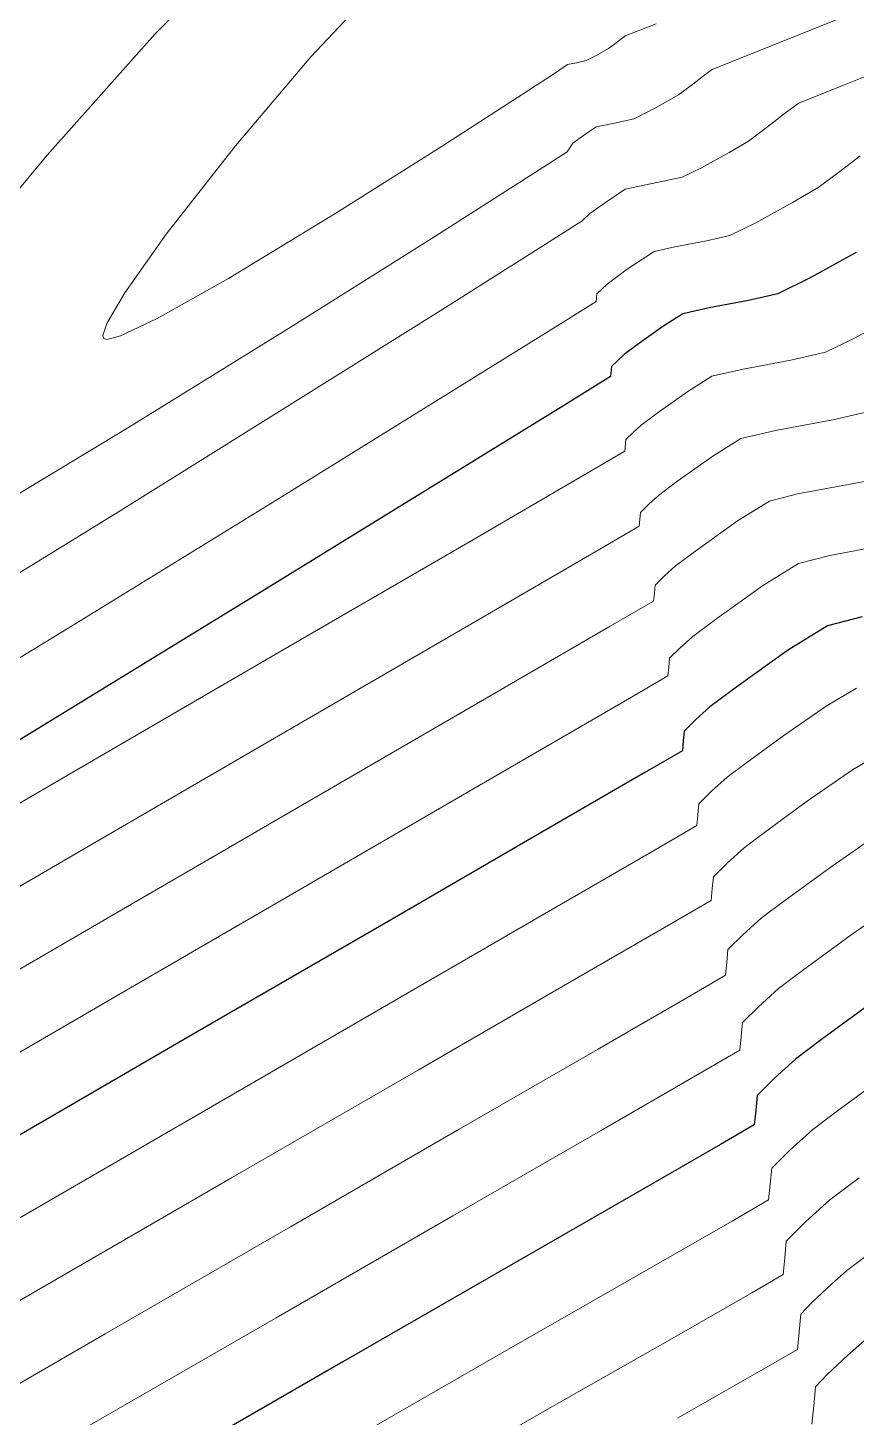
# Model space of a CAD drawing. Header units: millimetres. Extents: x 736950 to 740938, y 8500595 to 8502163.
# Drawn here: x 737772.76 to 737778.36, y 8501288.97 to 8501298.35 of the extents above; entities that cross this region are included whole.
import ezdxf

# ---------------------------------------------------------------- set-up
doc = ezdxf.new("R2010")
doc.units = ezdxf.units.MM
for name, color, linetype, lineweight in [('CONT-MJR', 80, 'Continuous', 30), ('CONT-MNR', 96, 'Continuous', 15), ('pista', 251, 'Continuous', 5)]:
    doc.layers.add(name, color=color, linetype=linetype, lineweight=lineweight)

msp = doc.modelspace()

# ---------------------------------------------------------------- hatches: boundary and pattern name
at = {"layer": 'pista'}
h = msp.add_hatch(dxfattribs=at)
h.set_pattern_fill('HONEY', color=256, scale=3, angle=9.94991650582834, style=0)
h.set_pattern_definition([(9.94991650582834, (1479841.21072825, -18.49207214638591), (0.4979252195647159, 0.4170677100899267), [0.375, -0.75]), (129.9499165058283, (1479841.21072825, -18.49207214638591), (-0.6101538418184378, 0.222682034283025), [0.3749999999999999, -0.7499999999999998]), (69.94991650582834, (1479841.21072825, -18.49207214638591), (-0.112228622253722, 0.6397497443729518), [-0.75, 0.375])])
h.paths.add_polyline_path([(737744.7999806425, 8501250.923935566), (737743.4751223363, 8501250.754223157), (737756.465848178, 8501242.026572531), (737763.5739612179, 8501242.006896213), (737770.002546867, 8501243.455222024), (737769.8468594846, 8501244.342704736), (737763.4750639071, 8501242.907173423), (737756.7405500773, 8501242.925815564)])
h.paths.add_polyline_path([(737794.2809870465, 8501256.017245878), (737809.7820272583, 8501263.709828075), (737823.391616501, 8501273.483615467), (737837.0791595323, 8501280.557800073), (737851.5530432165, 8501285.77819753), (737870.8510758049, 8501293.050216693, -0.9976846880626209), (737871.0089264096, 8501292.63424804), (737865.2748787645, 8501289.581801567, 0.7845063948290762), (737866.1540430214, 8501286.121818589), (737883.2588851704, 8501291.348365877), (737897.4188924351, 8501296.516943583), (737903.2981396064, 8501301.44146652, -0.5512150924587264), (737904.1219025984, 8501301.177325813), (737906.855912117, 8501297.98174819, 0.5618964424650519), (737910.2738656431, 8501298.536066804), (737914.22079628, 8501308.558674501), (737925.6412323939, 8501300.72656757, 0.340189525830376), (737928.7023693406, 8501300.894137181), (737936.9171069289, 8501306.117412793, -0.358727273887905), (737938.1716059428, 8501305.962964654), (737943.1732157968, 8501301.051021611, 0.3417074120720416), (737946.0555081918, 8501300.709858142), (737955.8779356404, 8501307.072689936), (737971.8320576148, 8501314.464803053), (737988.5677626224, 8501323.411181662), (738023.1375471824, 8501336.282937778), (738044.4246208373, 8501357.728329657), (738061.4456776979, 8501362.208386911), (738078.9085143938, 8501363.070318012), (738112.0997810266, 8501372.051506756), (738118.6561313582, 8501373.365123207), (738128.3493353954, 8501376.976906104), (738155.2251721952, 8501366.826195797), (738176.6167526407, 8501363.543890122), (738193.8053773039, 8501353.328603027), (738204.7313956148, 8501340.877429372), (738207.705198212, 8501335.751671141), (738214.35685511, 8501331.742925933), (738229.9282901662, 8501313.374534177), (738233.5603594936, 8501308.186787868), (738234.53883727, 8501308.358438132), (738230.6417003467, 8501313.924784988), (738214.9478837823, 8501332.43754055), (738208.3676942562, 8501336.403214611), (738205.4657963786, 8501341.405035153), (738194.387784551, 8501354.029418997), (738176.9261677533, 8501364.406946706), (738155.4549153853, 8501367.70147717), (738128.3514754312, 8501377.93815071), (738118.4090486554, 8501374.233504975), (738111.8936108743, 8501372.928085677), (738078.7671659255, 8501363.964436961), (738061.3074614278, 8501363.102660457), (738043.958527311, 8501358.536303693), (738022.6381405202, 8501337.057350922), (737988.196920163, 8501324.233464561), (737971.4304040315, 8501315.270615296), (737955.4419368334, 8501307.862588815), (737945.5806043665, 8501301.47455489, -0.3391433520832071), (737943.8038299843, 8501301.693147572), (737938.8116631231, 8501306.59581691, 0.3560082385246841), (737936.4342009705, 8501306.876887502), (737928.158540546, 8501301.61487459, -0.3502196171718997), (737926.1502499409, 8501301.468794718), (737914.5128481541, 8501309.44969617, 0.4302069892023044), (737913.4330382891, 8501309.014522241), (737909.4507249827, 8501298.90206584, -0.5704007069138802), (737907.5397775185, 8501298.566836312), (737904.9064502402, 8501301.644734057, 0.4931454261128044), (737902.7202336333, 8501302.131411942), (737896.9620044216, 8501297.308254998), (737882.9728831241, 8501292.20205278), (737866.0373022418, 8501287.027224885, -0.7384715771871906), (737865.6977918843, 8501288.787355538), (737871.5108758068, 8501291.881875956, 0.9119586051647783), (737870.5337161538, 8501293.892406015), (737851.2416702455, 8501286.62264278), (737836.7183275839, 8501281.384406622), (737822.9200107896, 8501274.252970394), (737809.3164408724, 8501264.483505804), (737793.8201376351, 8501256.79327439), (737778.9884914039, 8501246.402265295), (737769.846859484, 8501244.34270474), (737770.0025468671, 8501243.455222024), (737779.3594973255, 8501245.563292695)])
h.paths.add_polyline_path([(738260.5182952256, 8501271.251537092), (738234.538837269, 8501308.358438132), (738233.56035949, 8501308.186787868), (738259.6897886079, 8501270.86568047), (738269.3749442189, 8501234.589470252), (738274.5057655985, 8501215.583008338), (738279.7983711922, 8501189.602392923), (738280.7089290785, 8501189.641305126), (738275.382018582, 8501215.790318219), (738270.2441657205, 8501234.822827347)])

# ---------------------------------------------------------------- linework, layer by layer
at = {"layer": 'CONT-MJR', "extrusion": (0.4814760651378542, -0.8764592396109296, 0), "elevation": -7095817.538517177}
msp.add_lwpolyline([(4739803.607686188, 3625.000000000013), (4739803.251930893, 3625.000000000013)], dxfattribs=at)
at = {"layer": 'CONT-MJR', "extrusion": (-0.4430975106467818, 0.8964734218361554, 0), "elevation": 7294278.89405907}
msp.add_lwpolyline([(-4428301.798954866, 3625.000000000009), (-4428301.555873428, 3625.000000000009)], dxfattribs=at)
at = {"layer": 'CONT-MJR'}
for points, elevation in [([(737777.6318812186, 8501296.510237226), (737777.3646005266, 8501296.46104519)], 3625), ([(737777.8287952885, 8501296.555785162), (737777.6318812186, 8501296.510237226)], 3625), ([(737777.1882133348, 8501296.419896213), (737777.0522419063, 8501296.33512)], 3625), ([(737777.3646005266, 8501296.46104519), (737777.1882133348, 8501296.419896213)], 3625), ([(737777.0522419063, 8501296.33512), (737776.879469506, 8501296.211588984)], 3625), ([(737776.879469506, 8501296.211588984), (737776.791047755, 8501296.145804418)], 3625), ([(737776.745918396, 8501296.103897456), (737776.7044536564, 8501296.064052142)], 3625), ([(737776.4056066066, 8501295.816235462), (737775.5967550544, 8501295.316389777)], 3625), ([(737778.3992467684, 8501294.373448044), (737778.1643069589, 8501294.31414571)], 3630), ([(737777.2760524635, 8501293.680086548), (737777.1967876027, 8501293.60245757)], 3630), ([(737772.8375099611, 8501293.622633083), (737771.0909413619, 8501292.559323752)], 3625), ([(737777.1967876027, 8501293.60245757), (737777.1906389825, 8501293.535736965)], 3630), ([(737777.1906389825, 8501293.535736965), (737777.1840020271, 8501293.46966979)], 3630), ([(737777.1840020271, 8501293.46966979), (737776.930177603, 8501293.321670769)], 3630), ([(737775.1957528013, 8501292.31587681), (737773.9076285509, 8501291.569123944)], 3630), ([(737778.4762590657, 8501291.774796221), (737778.1232595069, 8501291.517370673)], 3635), ([(737773.9076285509, 8501291.569123944), (737772.4672138188, 8501290.733828537)], 3630), ([(737777.6699431858, 8501290.941681327), (737777.4428927432, 8501290.808942577)], 3635), ([(737776.836353382, 8501290.459657392), (737775.9519905009, 8501289.951224133)], 3635), ([(737775.9519905009, 8501289.951224133), (737774.8914694982, 8501289.341041164)], 3635), ([(737774.8914694982, 8501289.341041164), (737773.7564557721, 8501288.686506845)], 3635)]:
    msp.add_lwpolyline(points, dxfattribs=dict(at, elevation=elevation))
at = {"layer": 'CONT-MJR', "extrusion": (0.6804609366999698, -0.7327843568372622, 0), "elevation": -5727588.542174539}
msp.add_lwpolyline([(6325431.229855311, 3625.00000000001), (6325431.168269171, 3625.00000000001)], dxfattribs=at)
at = {"layer": 'CONT-MJR', "extrusion": (0.9953965087718133, -0.09584252879012387, 0), "elevation": -80405.35690594045}
msp.add_lwpolyline([(8532870.807230346, 3625.000000000013), (8532870.740529403, 3625.000000000013)], dxfattribs=at)
at = {"layer": 'CONT-MJR', "extrusion": (0.527151942880645, -0.8497710451157777, 0), "elevation": -6835234.764973774}
msp.add_lwpolyline([(5108415.977942251, 3625), (5108415.63378571, 3625)], dxfattribs=at)
at = {"layer": 'CONT-MJR', "extrusion": (0.5241708176117321, -0.8516131480691501, 0), "elevation": -6853094.429291148}
msp.add_lwpolyline([(5084430.315271991, 3625.00000000001), (5084428.878778934, 3625.00000000001)], dxfattribs=at)
at = {"layer": 'CONT-MJR', "extrusion": (0.522330191950748, -0.8527433204526992, 0), "elevation": -6864060.324074867}
msp.add_lwpolyline([(5069614.990076039, 3625), (5069613.188937661, 3625)], dxfattribs=at)
at = {"layer": 'CONT-MJR', "extrusion": (0.5279750400774081, -0.849259887817186, 0), "elevation": -6830279.799664065}
msp.add_lwpolyline([(5115036.607274221, 3630.000000000003), (5115036.290130692, 3630.000000000003)], dxfattribs=at)
at = {"layer": 'CONT-MJR', "extrusion": (0.581233291389561, -0.8137369728483878, 0), "elevation": -6488996.290023192}
msp.add_lwpolyline([(5541592.32884541, 3630), (5541591.907407979, 3630)], dxfattribs=at)
at = {"layer": 'CONT-MJR', "extrusion": (0.5978710551048919, -0.8015922912976167, 0), "elevation": -6373475.814231783}
msp.add_lwpolyline([(5674074.353195126, 3630.000000000007), (5674074.126078845, 3630.000000000007)], dxfattribs=at)
at = {"layer": 'CONT-MJR', "extrusion": (-0.674781238443547, 0.7380178048289845, 0), "elevation": 5776267.835953806}
msp.add_lwpolyline([(-6281006.370810371, 3630), (-6281006.243546047, 3630)], dxfattribs=at)
at = {"layer": 'CONT-MJR', "extrusion": (0.5018147737975677, -0.864975105305636, 0), "elevation": -6983179.722816144}
msp.add_lwpolyline([(4904233.263073434, 3630.000000000013), (4904232.459779684, 3630.000000000013)], dxfattribs=at)
at = {"layer": 'CONT-MJR', "extrusion": (0.5015460761980947, -0.8651309342812192, 0), "elevation": -6984702.709286164}
msp.add_lwpolyline([(4902063.149695013, 3630.000000000013), (4902061.948032162, 3630.000000000013)], dxfattribs=at)
at = {"layer": 'CONT-MJR', "extrusion": (0.6014187078538012, -0.7989340009309055, 0), "elevation": -6348257.279479384}
msp.add_lwpolyline([(5702271.787280563, 3635), (5702271.569045188, 3635)], dxfattribs=at)
at = {"layer": 'CONT-MJR', "extrusion": (0.6697678261277484, -0.7425705751537091, 0), "elevation": -5818668.901137967}
msp.add_lwpolyline([(6241743.646813286, 3635), (6241743.451494318, 3635)], dxfattribs=at)
at = {"layer": 'CONT-MJR', "extrusion": (-0.7061629590552049, 0.7080493452142986, 0), "elevation": 5498342.34968918}
msp.add_lwpolyline([(-6525680.079574591, 3635), (-6525679.917517846, 3635)], dxfattribs=at)
at = {"layer": 'CONT-MJR', "extrusion": (0.9959651550265285, -0.08974079324912987, 0), "elevation": -28111.74010178808}
msp.add_lwpolyline([(8533198.504098551, 3635), (8533198.403366165, 3635)], dxfattribs=at)
at = {"layer": 'CONT-MJR', "extrusion": (0.9947819383618589, -0.1020239928106277, 0), "elevation": -133407.7453289718}
msp.add_lwpolyline([(8532201.804612262, 3635.000000000013), (8532201.705237996, 3635.000000000013)], dxfattribs=at)
at = {"layer": 'CONT-MJR', "extrusion": (0.4990347827739287, -0.8665819554905225, 0), "elevation": -6998888.60745758}
msp.add_lwpolyline([(4881784.43131745, 3635.00000000001), (4881783.731395924, 3635.00000000001)], dxfattribs=at)
at = {"layer": 'CONT-MNR'}
for points, elevation in [([(737773.6233614137, 8501298.313111324), (737774.2366386476, 8501298.93509624)], 3622), ([(737774.6755754619, 8501298.15682146), (737775.1302891053, 8501298.641884953)], 3621), ([(737778.3197455605, 8501298.446182176), (737777.6712247486, 8501298.185691014)], 3622), ([(737776.6847413285, 8501298.212793496), (737776.6098765099, 8501298.171221664)], 3621), ([(737776.7261086731, 8501298.243832706), (737776.6847413285, 8501298.212793496)], 3621), ([(737776.7717097077, 8501298.278515916), (737776.7261086731, 8501298.243832706)], 3621), ([(737777.6712247486, 8501298.185691014), (737777.3852563236, 8501298.070956253)], 3622), ([(737779.0159475101, 8501298.26235008), (737778.2847508874, 8501297.970286638)], 3623), ([(737776.4073384359, 8501298.104496613), (737776.3279053193, 8501298.049678253)], 3621), ([(737776.469889427, 8501298.117632993), (737776.4073384359, 8501298.104496613)], 3621), ([(737776.6098765099, 8501298.171221664), (737776.5354548277, 8501298.131674403)], 3621), ([(737776.3279053193, 8501298.049678253), (737776.1084234216, 8501297.906328842)], 3621), ([(737777.3265680468, 8501298.028753443), (737777.2426138513, 8501297.963899497)], 3622), ([(737777.3708576945, 8501298.061467864), (737777.3265680468, 8501298.028753443)], 3622), ([(737777.2426138513, 8501297.963899497), (737777.157362943, 8501297.899940277)], 3622), ([(737777.0071901709, 8501297.814772036), (737776.8587899429, 8501297.737702092)], 3622), ([(737777.157362943, 8501297.899940277), (737777.0071901709, 8501297.814772036)], 3622), ([(737776.8587899429, 8501297.737702092), (737776.7246447325, 8501297.70871424)], 3622), ([(737776.5170758717, 8501297.626331344), (737776.4436909282, 8501297.573709795)], 3622), ([(737776.6025571608, 8501297.683346512), (737776.5170758717, 8501297.626331344)], 3622), ([(737776.7246447325, 8501297.70871424), (737776.6025571608, 8501297.683346512)], 3622), ([(737777.7591346162, 8501297.683977937), (737777.6299845575, 8501297.587087058)], 3623), ([(737776.4436909282, 8501297.573709795), (737776.4064961736, 8501297.514451327)], 3622), ([(737777.6299845575, 8501297.587087058), (737777.4999576976, 8501297.511127647)], 3623), ([(737778.3850236076, 8501297.489427764), (737778.23928698, 8501297.375752354)], 3624), ([(737778.23928698, 8501297.375752354), (737778.1026061726, 8501297.274233837)], 3624), ([(737776.7977758852, 8501297.262196412), (737776.6643172759, 8501297.174108109)], 3623), ([(737776.9807559398, 8501297.300502554), (737776.7977758852, 8501297.262196412)], 3623), ([(737778.1026061726, 8501297.274233837), (737777.9292370256, 8501297.172954625)], 3624), ([(737776.6643172759, 8501297.174108109), (737776.559476537, 8501297.097741337)], 3623), ([(737776.5075200779, 8501297.04868997), (737776.2588686916, 8501296.890876614)], 3623), ([(737777.347928917, 8501296.913319124), (737777.1341043636, 8501296.873965494)], 3624), ([(737777.505460173, 8501296.949757474), (737777.347928917, 8501296.913319124)], 3624), ([(737776.9929946101, 8501296.841046311), (737776.8123792701, 8501296.722578699)], 3624), ([(737776.8123792701, 8501296.722578699), (737776.6752621459, 8501296.621772878)], 3624), ([(737773.2967527317, 8501296.356692385), (737773.4176282779, 8501296.563695055)], 3621), ([(737776.6008726369, 8501296.503255943), (737776.3246713151, 8501296.330748992)], 3624), ([(737773.6370189312, 8501296.388800377), (737773.3888428615, 8501296.271773439)], 3621), ([(737773.2751221647, 8501296.25468902), (737773.270006021, 8501296.275424369)], 3621), ([(737773.2959625636, 8501296.247801082), (737773.2751221647, 8501296.25468902)], 3621), ([(737777.91583352, 8501296.107155329), (737777.5950966899, 8501296.048124887)], 3626), ([(737777.3834320597, 8501295.998746112), (737777.2205790151, 8501295.897267682)], 3626), ([(737777.2205790151, 8501295.897267682), (737777.0135648041, 8501295.749283494)], 3626), ([(737778.4754655188, 8501295.767840544), (737778.1997858214, 8501295.704073431)], 3627), ([(737776.9068333639, 8501295.66983596), (737776.8522383792, 8501295.619300205)], 3626), ([(737776.8522383792, 8501295.619300205), (737776.8029204458, 8501295.571733227)], 3626), ([(737777.8255928535, 8501295.63520458), (737777.5786507846, 8501295.57759601)], 3627), ([(737776.7952491001, 8501295.492060559), (737776.5133940683, 8501295.327849928)], 3626), ([(737777.389020347, 8501295.45949971), (737777.1478685485, 8501295.287146688)], 3627), ([(737777.1478685485, 8501295.287146688), (737777.0226189728, 8501295.1938675)], 3627), ([(737777.9618213569, 8501295.20388778), (737777.7738695091, 8501295.156445911)], 3628), ([(737778.2678608818, 8501295.261198008), (737777.9618213569, 8501295.20388778)], 3628), ([(737776.9013872353, 8501295.079414312), (737776.892437332, 8501294.986462865)], 3627), ([(737777.5575659018, 8501295.021816079), (737777.2823807391, 8501294.825178565)], 3628), ([(737778.524828528, 8501294.85314192), (737778.1805340629, 8501294.78866791)], 3629), ([(737777.9690882339, 8501294.73529581), (737777.72621568, 8501294.584216788)], 3629), ([(737778.1805340629, 8501294.78866791), (737777.9690882339, 8501294.73529581)], 3629), ([(737777.0644385908, 8501294.649858309), (737776.9998540244, 8501294.587095398)], 3628), ([(737776.9948960611, 8501294.533771189), (737776.9896255635, 8501294.480865175)], 3628), ([(737776.9896255635, 8501294.480865175), (737776.6959528503, 8501294.30976851)], 3628), ([(737777.4171013762, 8501294.363379128), (737777.2541901905, 8501294.241930585)], 3629), ([(737777.170318819, 8501294.165013663), (737777.0983208135, 8501294.094776485)], 3629), ([(737777.2541901905, 8501294.241930585), (737777.170318819, 8501294.165013663)], 3629), ([(737777.0983208135, 8501294.094776485), (737777.0927650803, 8501294.034757344)], 3629), ([(737777.0868137954, 8501293.975267481), (737776.8130754972, 8501293.815735666)], 3629), ([(737777.0927650803, 8501294.034757344), (737777.0868137954, 8501293.975267481)], 3629), ([(737774.7894731729, 8501293.76370204), (737773.4022027928, 8501292.957501333)], 3627), ([(737778.554744408, 8501293.471845511), (737778.3324040765, 8501293.339256814)], 3632), ([(737777.6103779264, 8501293.38361884), (737777.4857614081, 8501293.289993668)], 3631), ([(737777.4857614081, 8501293.289993668), (737777.381639522, 8501293.19507697)], 3631), ([(737777.381639522, 8501293.19507697), (737777.2952543923, 8501293.110138655)], 3631), ([(737773.4022027928, 8501292.957501333), (737771.8265563436, 8501292.041790081)], 3627), ([(737777.6015470173, 8501292.814025208), (737777.4870799966, 8501292.709984925)], 3632), ([(737777.4870799966, 8501292.709984925), (737777.3937211814, 8501292.617819741)], 3632), ([(737778.1732520588, 8501292.674001839), (737777.8671788883, 8501292.450786222)], 3633), ([(737777.3783784909, 8501292.458474403), (737777.1211785292, 8501292.30842129)], 3632), ([(737777.8671788883, 8501292.450786222), (737777.7173326261, 8501292.33805675)], 3633), ([(737776.2382429375, 8501292.358700488), (737775.1129904822, 8501291.70709645)], 3631), ([(737777.1211785292, 8501292.30842129), (737776.4245198036, 8501291.90512803)], 3632), ([(737777.4921879708, 8501292.125500826), (737777.4842899898, 8501292.03863662)], 3633), ([(737777.4842899898, 8501292.03863662), (737777.4755667221, 8501291.952876713)], 3633), ([(737777.9958501875, 8501291.984589074), (737777.833118235, 8501291.862088291)], 3634), ([(737777.242258587, 8501291.816618124), (737776.6107616737, 8501291.45150097)], 3633), ([(737777.6975442782, 8501291.739572119), (737777.5906547599, 8501291.633181915)], 3634), ([(737775.1129904822, 8501291.70709645), (737773.7416193448, 8501290.912870396)], 3631), ([(737777.5906547599, 8501291.633181915), (737777.5821834255, 8501291.539590104)], 3634), ([(737777.572754954, 8501291.44727902), (737777.3164610588, 8501291.297665635)], 3634), ([(737777.3164610588, 8501291.297665635), (737776.6311860429, 8501290.90224941)], 3634), ([(737778.2506688267, 8501291.05015227), (737778.0646894528, 8501290.910151375)], 3636), ([(737775.676786493, 8501290.91219838), (737774.5360435558, 8501290.253383478)], 3633), ([(737776.6311860429, 8501290.90224941), (737775.6334088008, 8501290.327229995)], 3634), ([(737777.9102164569, 8501290.771090683), (737777.7875883385, 8501290.648544086)], 3636), ([(737778.3780781467, 8501290.582933867), (737778.1804750616, 8501290.434182918)], 3637), ([(737778.1804750616, 8501290.434182918), (737778.016596484, 8501290.286939753)], 3637), ([(737774.5360435558, 8501290.253383478), (737773.2842433748, 8501289.529729383)], 3633), ([(737778.016596484, 8501290.286939753), (737777.8860551278, 8501290.156225171)], 3637), ([(737777.8860551278, 8501290.156225171), (737777.8758930332, 8501290.042411346)], 3637), ([(737777.8643196491, 8501289.930485943), (737777.65340685, 8501289.807072425)], 3637), ([(737776.8681473178, 8501289.917647745), (737775.9364672936, 8501289.383625077)], 3636), ([(737773.2842433748, 8501289.529729383), (737772.0170964615, 8501288.795909215)], 3633), ([(737777.9738060024, 8501289.543338692), (737777.9615078808, 8501289.42488825)], 3638), ([(737778.4120462796, 8501289.482245998), (737778.3021819717, 8501289.385702837)], 3639), ([(737778.3021819717, 8501289.385702837), (737778.1607230959, 8501289.253731951)], 3639), ([(737778.1607230959, 8501289.253731951), (737778.0829887064, 8501289.171587342)], 3639), ([(737776.3034164268, 8501289.035941271), (737775.3694602, 8501288.501518363)], 3637)]:
    msp.add_lwpolyline(points, dxfattribs=dict(at, elevation=elevation))
at = {"layer": 'CONT-MNR', "extrusion": (0.3685840029831123, -0.9295944453066323, 0), "elevation": -7630826.950227301}
msp.add_lwpolyline([(3819275.995011453, 3621.000000000013), (3819275.771277979, 3621.000000000013)], dxfattribs=at)
at = {"layer": 'CONT-MNR', "extrusion": (0.7471938369460464, -0.6646061766413589, 0), "elevation": -5098755.46392755}
msp.add_lwpolyline([(6842445.514196263, 3622), (6842446.612645672, 3622)], dxfattribs=at)
at = {"layer": 'CONT-MNR', "extrusion": (0.5971400111639601, -0.802137025119216, 0), "elevation": -6378650.08108463}
msp.add_lwpolyline([(5668263.440959144, 3621.000000000013), (5668263.413802439, 3621.000000000013)], dxfattribs=at)
at = {"layer": 'CONT-MNR', "extrusion": (0.566281819685472, -0.8242116843952836, 0), "elevation": -6589079.801907045}
msp.add_lwpolyline([(5422214.92800558, 3621), (5422214.921702696, 3621)], dxfattribs=at)
at = {"layer": 'CONT-MNR', "extrusion": (-0.7623799519820003, 0.6471296692440573, 0), "elevation": 4938977.642630233}
msp.add_lwpolyline([(-6958654.373794065, 3621.000000000003), (-6958655.162364003, 3621.000000000003)], dxfattribs=at)
at = {"layer": 'CONT-MNR', "extrusion": (0.209410484247804, -0.9778278218004949, 0), "elevation": -8158307.693015544}
msp.add_lwpolyline([(2501679.381128199, 3621.00000000001), (2501679.314076108, 3621.00000000001)], dxfattribs=at)
at = {"layer": 'CONT-MNR', "extrusion": (0.5502479751548414, -0.8350012969079732, 0), "elevation": -6692634.402297394}
msp.add_lwpolyline([(5293867.123249842, 3622.00000000001), (5293867.106006, 3622.00000000001)], dxfattribs=at)
at = {"layer": 'CONT-MNR', "extrusion": (0.5421133343200576, -0.8403053806518137, 0), "elevation": -6743728.107093031}
msp.add_lwpolyline([(5228624.187672611, 3621.000000000003), (5228623.535636521, 3621.000000000003)], dxfattribs=at)
at = {"layer": 'CONT-MNR', "extrusion": (0.3752309092998909, -0.9269313700085768, 0), "elevation": -7603282.557800142}
msp.add_lwpolyline([(3873819.603866694, 3623.00000000001), (3873819.266272918, 3623.00000000001)], dxfattribs=at)
at = {"layer": 'CONT-MNR', "extrusion": (0.5931436007023074, -0.8050966829803125, 0), "elevation": -6406758.413790021}
msp.add_lwpolyline([(5636472.983324452, 3623.000000000003), (5636472.900352591, 3623.000000000003)], dxfattribs=at)
at = {"layer": 'CONT-MNR', "extrusion": (0.5465933428133329, -0.8373981834182269, 0), "elevation": -6715706.843063497}
msp.add_lwpolyline([(5264566.739963055, 3623), (5264566.711748069, 3623)], dxfattribs=at)
at = {"layer": 'CONT-MNR', "extrusion": (0.61355301986706, -0.7896535264354938, 0), "elevation": -6260413.923323279}
msp.add_lwpolyline([(5798585.830850346, 3623), (5798585.676019834, 3623)], dxfattribs=at)
at = {"layer": 'CONT-MNR', "extrusion": (0.7868948013809283, -0.6170871669056727, 0), "elevation": -4665490.968383891}
msp.add_lwpolyline([(7144897.061822217, 3621), (7144897.820980572, 3621)], dxfattribs=at)
at = {"layer": 'CONT-MNR', "extrusion": (0.5340194947627513, -0.8454721634763239, 0), "elevation": -6793623.902291257}
msp.add_lwpolyline([(5163627.323309228, 3621.000000000003), (5163626.475486036, 3621.000000000003)], dxfattribs=at)
at = {"layer": 'CONT-MNR', "extrusion": (0.7677986557764538, -0.6406912081399827, 0), "elevation": -4880245.525372059}
msp.add_lwpolyline([(6999968.198587256, 3622), (6999969.393344628, 3622)], dxfattribs=at)
at = {"layer": 'CONT-MNR', "extrusion": (0.5401950939210516, -0.8415398151624357, 0), "elevation": -6755637.143752316}
msp.add_lwpolyline([(5213227.430023837, 3622.00000000001), (5213227.129701195, 3622.00000000001)], dxfattribs=at)
at = {"layer": 'CONT-MNR', "extrusion": (0.4814760662152937, -0.8764592390190465, 0), "elevation": -7095818.538855668}
msp.add_lwpolyline([(4739803.189561907, 3623), (4739802.976108728, 3623)], dxfattribs=at)
at = {"layer": 'CONT-MNR', "extrusion": (0.536976258873583, -0.8435973550255661, 0), "elevation": -6775503.681683747}
msp.add_lwpolyline([(5187380.859681353, 3622.000000000013), (5187380.069093098, 3622.000000000013)], dxfattribs=at)
at = {"layer": 'CONT-MNR', "extrusion": (0.2098851570390468, -0.9777260459119901, 0), "elevation": -8157091.357276891}
msp.add_lwpolyline([(2505640.095067581, 3623.000000000013), (2505639.889110996, 3623.000000000013)], dxfattribs=at)
at = {"layer": 'CONT-MNR', "extrusion": (0.443097510324456, -0.8964734219954703, 0), "elevation": -7294279.888560634}
msp.add_lwpolyline([(4428301.468513267, 3623), (4428301.322664404, 3623)], dxfattribs=at)
at = {"layer": 'CONT-MNR', "extrusion": (-0.4814760628273487, 0.876459240880188, 0), "elevation": 7095818.054094747}
msp.add_lwpolyline([(-4739803.375556707, 3624.000000000011), (-4739803.090952469, 3624.000000000011)], dxfattribs=at)
at = {"layer": 'CONT-MNR', "extrusion": (0.5192193419311051, -0.8546410211104017, 0), "elevation": -6882490.265549194}
msp.add_lwpolyline([(5044570.531645281, 3621), (5044569.681947807, 3621)], dxfattribs=at)
at = {"layer": 'CONT-MNR', "extrusion": (-0.6864857660120398, 0.7271432410899953, 0), "elevation": 5675187.61854263}
msp.add_lwpolyline([(-6372488.68889689, 3623.000000000003), (-6372488.617444033, 3623.000000000003)], dxfattribs=at)
at = {"layer": 'CONT-MNR', "extrusion": (0.4430975105259096, -0.8964734218958984, 0), "elevation": -7294279.391110829}
msp.add_lwpolyline([(4428301.634061899, 3624), (4428301.439596747, 3624)], dxfattribs=at)
at = {"layer": 'CONT-MNR', "extrusion": (0.8163227937562931, -0.5775959629307675, 0), "elevation": -4308053.317430026}
msp.add_lwpolyline([(7365937.109006053, 3621), (7365937.592342713, 3621)], dxfattribs=at)
at = {"layer": 'CONT-MNR', "extrusion": (0.5326393854108566, -0.8463422978376687, 0), "elevation": -6802038.89450922}
msp.add_lwpolyline([(5152536.171568139, 3622.00000000001), (5152535.053463194, 3622.00000000001)], dxfattribs=at)
at = {"layer": 'CONT-MNR', "extrusion": (0.5339924010244936, -0.8454892758918332, 0), "elevation": -6793788.436516599}
msp.add_lwpolyline([(5163409.853462342, 3623), (5163409.0552544, 3623)], dxfattribs=at)
at = {"layer": 'CONT-MNR', "extrusion": (0.2271875569605731, -0.973851022468163, 0), "elevation": -8111382.86833816}
msp.add_lwpolyline([(2649873.884193947, 3624.000000000013), (2649873.739295239, 3624.000000000013)], dxfattribs=at)
at = {"layer": 'CONT-MNR', "extrusion": (0.4900372815678152, -0.8717014756633295, 0), "elevation": -7049056.019671476}
msp.add_lwpolyline([(4809071.091483259, 3621.000000000013), (4809070.540264931, 3621.000000000013)], dxfattribs=at)
at = {"layer": 'CONT-MNR', "extrusion": (-0.6864857742502934, 0.7271432333123751, 0), "elevation": 5675187.120762363}
msp.add_lwpolyline([(-6372488.510641727, 3624), (-6372488.415371257, 3624)], dxfattribs=at)
at = {"layer": 'CONT-MNR', "extrusion": (0.9953965080185225, -0.09584253661361214, 0), "elevation": -80405.56917008234}
msp.add_lwpolyline([(8532871.287213609, 3624.000000000013), (8532871.233852845, 3624.000000000013)], dxfattribs=at)
at = {"layer": 'CONT-MNR', "extrusion": (-0.5315545494122107, 0.8470240616412155, 0), "elevation": 6808634.692578751}
msp.add_lwpolyline([(-5143816.483414136, 3623.000000000006), (-5143815.307021985, 3623.000000000006)], dxfattribs=at)
at = {"layer": 'CONT-MNR', "extrusion": (0.9498778647916433, -0.3126212436461556, 0), "elevation": -1956891.31581393}
msp.add_lwpolyline([(8305836.751259429, 3621.00000000001), (8305836.836815709, 3621.00000000001)], dxfattribs=at)
at = {"layer": 'CONT-MNR', "extrusion": (0.5263679481659462, -0.8502568924410856, 0), "elevation": -6839944.929984873}
msp.add_lwpolyline([(5102107.795250636, 3622), (5102106.512323663, 3622)], dxfattribs=at)
at = {"layer": 'CONT-MNR', "extrusion": (0.5281076927733019, -0.8491774048063572, 0), "elevation": -6829483.403030302}
msp.add_lwpolyline([(5116102.975525951, 3624), (5116102.082992153, 3624)], dxfattribs=at)
at = {"layer": 'CONT-MNR', "extrusion": (0.4727206284897926, -0.8812123509122052, 0), "elevation": -7142684.215907273}
msp.add_lwpolyline([(4668877.788868772, 3626.000000000006), (4668877.48023801, 3626.000000000006)], dxfattribs=at)
at = {"layer": 'CONT-MNR', "extrusion": (0.2499097608822902, -0.9682691317065502, 0), "elevation": -8047165.988259165}
msp.add_lwpolyline([(2838920.117079482, 3621), (2838920.021155431, 3621)], dxfattribs=at)
at = {"layer": 'CONT-MNR', "extrusion": (0.4322856419662932, -0.901736726406211, 0), "elevation": -7347000.069040417}
msp.add_lwpolyline([(4340270.120529896, 3626.000000000013), (4340269.92457095, 3626.000000000013)], dxfattribs=at)
at = {"layer": 'CONT-MNR', "extrusion": (0.2253584944603784, -0.9742759100863326, 0), "elevation": -8116343.481353804}
msp.add_lwpolyline([(2634638.784596601, 3626.000000000003), (2634638.542060703, 3626.000000000003)], dxfattribs=at)
at = {"layer": 'CONT-MNR', "extrusion": (0.2271875569895233, -0.9738510224614093, 0), "elevation": -8111381.959281944}
msp.add_lwpolyline([(2649874.145752216, 3626.00000000001), (2649873.928404156, 3626.00000000001)], dxfattribs=at)
at = {"layer": 'CONT-MNR', "extrusion": (0.5283510963631178, -0.8490259825069498, 0), "elevation": -6828017.040357328}
msp.add_lwpolyline([(5118058.771285308, 3623.00000000001), (5118057.34221244, 3623.00000000001)], dxfattribs=at)
at = {"layer": 'CONT-MNR', "extrusion": (-0.5262206929038404, 0.8503480360180778, 0), "elevation": 6840827.467701539}
msp.add_lwpolyline([(-5100923.801920911, 3624.000000000013), (-5100922.468105162, 3624.000000000013)], dxfattribs=at)
at = {"layer": 'CONT-MNR', "extrusion": (0.5971050154405256, -0.8021630760236785, 0), "elevation": -6378895.193356}
msp.add_lwpolyline([(5667983.808261107, 3626.000000000013), (5667983.675206566, 3626.000000000013)], dxfattribs=at)
at = {"layer": 'CONT-MNR', "extrusion": (-0.5164777297004333, 0.856300621699813, 0), "elevation": 6898621.199878954}
msp.add_lwpolyline([(-5022485.744021783, 3622.000000000003), (-5022484.45885146, 3622.000000000003)], dxfattribs=at)
at = {"layer": 'CONT-MNR', "extrusion": (0.1810062664451279, -0.9834819426443961, 0), "elevation": -8227328.336628769}
msp.add_lwpolyline([(2264379.332506384, 3627.000000000006), (2264378.952028663, 3627.000000000006)], dxfattribs=at)
at = {"layer": 'CONT-MNR', "extrusion": (0.9953965079513423, -0.09584253731132866, 0), "elevation": -80405.28475395776}
msp.add_lwpolyline([(8532870.3259268, 3626.000000000003), (8532870.245885659, 3626.000000000003)], dxfattribs=at)
at = {"layer": 'CONT-MNR', "extrusion": (0.5286375438949268, -0.8488476584079968, 0), "elevation": -6826287.91735794}
msp.add_lwpolyline([(5120364.784128805, 3627.000000000004), (5120364.560731309, 3627.000000000004)], dxfattribs=at)
at = {"layer": 'CONT-MNR', "extrusion": (0.5028249409757777, -0.8643882685071018, 0), "elevation": -6977447.516707029}
msp.add_lwpolyline([(4912388.6844017, 3626.00000000001), (4912387.78355928, 3626.00000000001)], dxfattribs=at)
at = {"layer": 'CONT-MNR', "extrusion": (0.1848166822071958, -0.9827730124387444, 0), "elevation": -8218489.821808167}
msp.add_lwpolyline([(2296250.076258941, 3628), (2296249.75545585, 3628)], dxfattribs=at)
at = {"layer": 'CONT-MNR', "extrusion": (0.6781492570469216, -0.734924203688182, 0), "elevation": -5747484.660915902}
msp.add_lwpolyline([(6307357.210505503, 3627.00000000001), (6307357.123139766, 3627.00000000001)], dxfattribs=at)
at = {"layer": 'CONT-MNR', "extrusion": (0.523848385157131, -0.8518115222091482, 0), "elevation": -6855019.223772418}
msp.add_lwpolyline([(5081834.502440081, 3624.000000000003), (5081832.852937233, 3624.000000000003)], dxfattribs=at)
at = {"layer": 'CONT-MNR', "extrusion": (0.695558947205983, -0.7184690327089294, 0), "elevation": -5594749.927678188}
msp.add_lwpolyline([(6443221.791389021, 3627.000000000003), (6443221.712019504, 3627.000000000003)], dxfattribs=at)
at = {"layer": 'CONT-MNR', "extrusion": (0.5284176694740829, -0.8489845502643609, 0), "elevation": -6827613.433201924}
msp.add_lwpolyline([(5118596.505624107, 3628.00000000001), (5118596.250844906, 3628.00000000001)], dxfattribs=at)
at = {"layer": 'CONT-MNR', "extrusion": (0.5239704676895633, -0.8517364316437219, 0), "elevation": -6854291.279477714}
msp.add_lwpolyline([(5082816.022409279, 3623.000000000009), (5082814.466131047, 3623.000000000009)], dxfattribs=at)
at = {"layer": 'CONT-MNR', "extrusion": (0.5034477119673202, -0.8640256948232906, 0), "elevation": -6973905.219136406}
msp.add_lwpolyline([(4917415.701806718, 3627.000000000006), (4917415.395116959, 3627.000000000006)], dxfattribs=at)
at = {"layer": 'CONT-MNR', "extrusion": (0.5027244519406912, -0.8644467163573076, 0), "elevation": -6978018.537488125}
msp.add_lwpolyline([(4911576.618045944, 3626.000000000007), (4911575.257176292, 3626.000000000007)], dxfattribs=at)
at = {"layer": 'CONT-MNR', "extrusion": (0.5026196398482691, -0.8645076619896416, 0), "elevation": -6978613.496372204}
msp.add_lwpolyline([(4910731.294001226, 3627), (4910730.447344677, 3627)], dxfattribs=at)
at = {"layer": 'CONT-MNR', "extrusion": (0.5974926741829014, -0.8018743693982027, 0), "elevation": -6376153.905607201}
msp.add_lwpolyline([(5671066.072178576, 3628), (5671065.892629056, 3628)], dxfattribs=at)
at = {"layer": 'CONT-MNR', "extrusion": (0.6770135406216384, -0.7359705604268103, 0), "elevation": -5757217.52522466}
msp.add_lwpolyline([(6298473.890854576, 3628), (6298473.790353286, 3628)], dxfattribs=at)
at = {"layer": 'CONT-MNR', "extrusion": (0.995705396886329, -0.09257841331238231, 0), "elevation": -52427.82352118066}
msp.add_lwpolyline([(8533087.124916283, 3628.000000000013), (8533087.071362078, 3628.000000000013)], dxfattribs=at)
at = {"layer": 'CONT-MNR', "extrusion": (0.5813109256298543, -0.8136815149328157, 0), "elevation": -6488468.003240133}
msp.add_lwpolyline([(5542211.521753989, 3629.000000000003), (5542211.141858051, 3629.000000000003)], dxfattribs=at)
at = {"layer": 'CONT-MNR', "extrusion": (0.502485266920891, -0.8645857716429534, 0), "elevation": -6979376.666637831}
msp.add_lwpolyline([(4909645.730948194, 3627.00000000001), (4909644.451682112, 3627.00000000001)], dxfattribs=at)
at = {"layer": 'CONT-MNR', "extrusion": (-0.520750051573244, 0.8537091915789964, 0), "elevation": 6873437.736505431}
msp.add_lwpolyline([(-5056893.056597554, 3624.000000000003), (-5056891.216985967, 3624.000000000003)], dxfattribs=at)
at = {"layer": 'CONT-MNR', "extrusion": (0.5023564251649708, -0.8646606398440205, 0), "elevation": -6980107.713837872}
msp.add_lwpolyline([(4908606.288715214, 3628), (4908605.358338876, 3628)], dxfattribs=at)
at = {"layer": 'CONT-MNR', "extrusion": (0.5026949408061283, -0.8644638780700574, 0), "elevation": -6978186.206821289}
msp.add_lwpolyline([(4911337.035814513, 3626), (4911335.329531438, 3626)], dxfattribs=at)
at = {"layer": 'CONT-MNR', "extrusion": (0.5124171585928985, -0.8587366625337365, 0), "elevation": -6922322.454230008}
msp.add_lwpolyline([(4989766.187160674, 3631), (4989765.949398939, 3631)], dxfattribs=at)
at = {"layer": 'CONT-MNR', "extrusion": (-0.5022033136794533, 0.8647495774670125, 0), "elevation": 6980976.760667298}
msp.add_lwpolyline([(-4907369.328643939, 3628), (-4907367.937726316, 3628)], dxfattribs=at)
at = {"layer": 'CONT-MNR', "extrusion": (0.5021000940616588, -0.8648095140221768, 0), "elevation": -6981561.966104384}
msp.add_lwpolyline([(4906536.831699332, 3629), (4906535.964874823, 3629)], dxfattribs=at)
at = {"layer": 'CONT-MNR', "extrusion": (0.5704699849941415, -0.8213184499454423, 0), "elevation": -6561389.129449893}
msp.add_lwpolyline([(5455683.741022282, 3631), (5455683.393110676, 3631)], dxfattribs=at)
at = {"layer": 'CONT-MNR', "extrusion": (-0.5892757148802379, 0.8079320094242987, 0), "elevation": 6433712.617354584}
msp.add_lwpolyline([(-5605680.204151798, 3631.000000000011), (-5605679.883299527, 3631.000000000011)], dxfattribs=at)
at = {"layer": 'CONT-MNR', "extrusion": (-0.5026932032216573, 0.864464888491574, 0), "elevation": 6978196.078654043}
msp.add_lwpolyline([(-4911321.303277958, 3626.000000000003), (-4911319.366195287, 3626.000000000003)], dxfattribs=at)
at = {"layer": 'CONT-MNR', "extrusion": (0.5018969757544727, -0.8649274106701176, 0), "elevation": -6982714.095922197}
msp.add_lwpolyline([(4904896.177879293, 3629.000000000006), (4904894.881594229, 3629.000000000006)], dxfattribs=at)
at = {"layer": 'CONT-MNR', "extrusion": (0.570335259855046, -0.8214120107266982, 0), "elevation": -6562283.458649332}
msp.add_lwpolyline([(5454607.329239632, 3632.000000000013), (5454606.950545862, 3632.000000000013)], dxfattribs=at)
at = {"layer": 'CONT-MNR', "extrusion": (0.502192330921826, -0.8647559556101959, 0), "elevation": -6981039.085932801}
msp.add_lwpolyline([(4907279.275716799, 3628), (4907277.554214235, 3628)], dxfattribs=at)
at = {"layer": 'CONT-MNR', "extrusion": (-0.5892560591253703, 0.8079463452383693, 0), "elevation": 6433848.539385241}
msp.add_lwpolyline([(-5605523.539229509, 3632.000000000003), (-5605523.189378321, 3632.000000000003)], dxfattribs=at)
at = {"layer": 'CONT-MNR', "extrusion": (0.9949504077487314, -0.1003677543867207, 0), "elevation": -119203.877439546}
msp.add_lwpolyline([(8532414.02295217, 3631), (8532413.949945563, 3631)], dxfattribs=at)
at = {"layer": 'CONT-MNR', "extrusion": (0.9958179135705986, -0.09136018285828898, 0), "elevation": -41987.84623419086}
msp.add_lwpolyline([(8533143.43619352, 3631), (8533143.362456538, 3631)], dxfattribs=at)
at = {"layer": 'CONT-MNR', "extrusion": (-0.5036395688879128, 0.8639138757135444, 0), "elevation": 6972811.121333859}
msp.add_lwpolyline([(-4918963.553821597, 3631.000000000003), (-4918963.228425814, 3631.000000000003)], dxfattribs=at)
at = {"layer": 'CONT-MNR', "extrusion": (0.6009244264907339, -0.7993058448721508, 0), "elevation": -6351784.453132619}
msp.add_lwpolyline([(5698344.629394629, 3632.00000000001), (5698344.457830189, 3632.00000000001)], dxfattribs=at)
at = {"layer": 'CONT-MNR', "extrusion": (-0.5701999161311168, 0.8215059681122636, 0), "elevation": 6563181.615849884}
msp.add_lwpolyline([(-5453525.951526377, 3633), (-5453525.542191455, 3633)], dxfattribs=at)
at = {"layer": 'CONT-MNR', "extrusion": (0.5014002652107752, -0.8652154494959994, 0), "elevation": -6985528.287908727}
msp.add_lwpolyline([(4900886.523398517, 3631), (4900885.642885591, 3631)], dxfattribs=at)
at = {"layer": 'CONT-MNR', "extrusion": (0.5018885107826903, -0.8649323226382128, 0), "elevation": -6982762.099244921}
msp.add_lwpolyline([(4904826.542318131, 3629.000000000013), (4904824.937104087, 3629.000000000013)], dxfattribs=at)
at = {"layer": 'CONT-MNR', "extrusion": (0.9958550212507605, -0.09095480553355764, 0), "elevation": -38514.09473512601}
msp.add_lwpolyline([(8533159.339950776, 3632), (8533159.259474069, 3632)], dxfattribs=at)
at = {"layer": 'CONT-MNR', "extrusion": (0.9949086061939985, -0.1007812746551427, 0), "elevation": -122750.0269771956}
msp.add_lwpolyline([(8532363.254920546, 3632), (8532363.175313037, 3632)], dxfattribs=at)
at = {"layer": 'CONT-MNR', "extrusion": (-0.5700665072355815, 0.821598549979383, 0), "elevation": 6564066.65186291}
msp.add_lwpolyline([(-5452460.007750694, 3634.000000000006), (-5452459.567897123, 3634.000000000006)], dxfattribs=at)
at = {"layer": 'CONT-MNR', "extrusion": (-0.5022479204382311, 0.8647236705534737, 0), "elevation": 6980723.608773952}
msp.add_lwpolyline([(-4907726.317891255, 3628.000000000003), (-4907724.395760113, 3628.000000000003)], dxfattribs=at)
at = {"layer": 'CONT-MNR', "extrusion": (-0.6715274972896353, 0.7409796356067546, 0), "elevation": 5803846.474763348}
msp.add_lwpolyline([(-6255529.831650715, 3633), (-6255529.663010805, 3633)], dxfattribs=at)
at = {"layer": 'CONT-MNR', "extrusion": (0.7039938598429751, -0.7102060583403872, 0), "elevation": -5518278.346821436}
msp.add_lwpolyline([(6508831.642809076, 3633), (6508831.501743093, 3633)], dxfattribs=at)
at = {"layer": 'CONT-MNR', "extrusion": (0.5892170467725029, -0.807974796508338, 0), "elevation": -6434118.28941774}
msp.add_lwpolyline([(5605212.590743694, 3634), (5605212.18297571, 3634)], dxfattribs=at)
at = {"layer": 'CONT-MNR', "extrusion": (0.5019724128385483, -0.8648836319118578, 0), "elevation": -6982286.264448249}
msp.add_lwpolyline([(4905502.290243763, 3629.000000000006), (4905500.496632345, 3629.000000000006)], dxfattribs=at)
at = {"layer": 'CONT-MNR', "extrusion": (0.500632295116784, -0.8656600401347526, 0), "elevation": -6989873.987099983}
msp.add_lwpolyline([(4894684.847182274, 3632.000000000013), (4894683.657787855, 3632.000000000013)], dxfattribs=at)
at = {"layer": 'CONT-MNR', "extrusion": (0.5043188116110771, -0.8635175367386532, 0), "elevation": -6968939.626533012}
msp.add_lwpolyline([(4924445.243196241, 3633.000000000013), (4924444.973012804, 3633.000000000013)], dxfattribs=at)
at = {"layer": 'CONT-MNR', "extrusion": (0.6704739241890191, -0.7419330946807653, 0), "elevation": -5812728.981073117}
msp.add_lwpolyline([(6247276.306362788, 3634), (6247276.123632086, 3634)], dxfattribs=at)
at = {"layer": 'CONT-MNR', "extrusion": (0.9948243718953022, -0.1016093946597354, 0), "elevation": -129851.9673696194}
msp.add_lwpolyline([(8532257.149690762, 3634.000000000013), (8532257.056899425, 3634.000000000013)], dxfattribs=at)
at = {"layer": 'CONT-MNR', "extrusion": (-0.5000499086143118, 0.8659965871149947, 0), "elevation": 6993164.256280578}
msp.add_lwpolyline([(-4889982.040399571, 3633.000000000013), (-4889980.961902041, 3633.000000000013)], dxfattribs=at)
at = {"layer": 'CONT-MNR', "extrusion": (0.5006903886134499, -0.8656264406486857, 0), "elevation": -6989545.488128623}
msp.add_lwpolyline([(4895152.738652105, 3632.000000000003), (4895151.287613424, 3632.000000000003)], dxfattribs=at)
at = {"layer": 'CONT-MNR', "extrusion": (0.5892170459696863, -0.8079747970937935, 0), "elevation": -6434117.389842298}
msp.add_lwpolyline([(5605212.29790417, 3636.000000000003), (5605211.831883616, 3636.000000000003)], dxfattribs=at)
at = {"layer": 'CONT-MNR', "extrusion": (0.5013924838248686, -0.8652199588335494, 0), "elevation": -6985572.364854465}
msp.add_lwpolyline([(4900819.932874233, 3631.000000000003), (4900818.198992095, 3631.000000000003)], dxfattribs=at)
at = {"layer": 'CONT-MNR', "extrusion": (0.6690577529972038, -0.7432104164732438, 0), "elevation": -5824631.82372205}
msp.add_lwpolyline([(6236178.936644105, 3636), (6236178.728798528, 3636)], dxfattribs=at)
at = {"layer": 'CONT-MNR', "extrusion": (0.5009791565057822, -0.8654593489857019, 0), "elevation": -6987911.947864483}
msp.add_lwpolyline([(4897482.911469461, 3632.000000000007), (4897481.321565319, 3632.000000000007)], dxfattribs=at)
at = {"layer": 'CONT-MNR', "extrusion": (0.9960014716353423, -0.08933682611461202, 0), "elevation": -24650.5622409085}
msp.add_lwpolyline([(8533208.722670693, 3636.000000000006), (8533208.61517425, 3636.000000000006)], dxfattribs=at)
at = {"layer": 'CONT-MNR', "extrusion": (0.9947392944656445, -0.1024389381338556, 0), "elevation": -136966.6294911639}
msp.add_lwpolyline([(8532144.927432282, 3636), (8532144.821481068, 3636)], dxfattribs=at)
at = {"layer": 'CONT-MNR', "extrusion": (0.5042699513663431, -0.8635460706580663, 0), "elevation": -6969216.792852497}
msp.add_lwpolyline([(4924050.406580271, 3636), (4924050.11992149, 3636)], dxfattribs=at)
at = {"layer": 'CONT-MNR', "extrusion": (-0.4995546800153866, 0.8662823567837018, 0), "elevation": 6995958.549904609}
msp.add_lwpolyline([(-4885981.383624247, 3634), (-4885980.005550964, 3634)], dxfattribs=at)
at = {"layer": 'CONT-MNR', "extrusion": (0.4977744587862469, -0.8673065133965379, 0), "elevation": -7005977.636601171}
msp.add_lwpolyline([(4871604.422027757, 3636.000000000006), (4871603.670919556, 3636.000000000006)], dxfattribs=at)
at = {"layer": 'CONT-MNR', "extrusion": (0.6014187077892591, -0.7989340009794913, 0), "elevation": -6348255.930230998}
msp.add_lwpolyline([(5702271.249160969, 3638), (5702270.987278515, 3638)], dxfattribs=at)
at = {"layer": 'CONT-MNR', "extrusion": (0.9946964373042945, -0.1028542542345422, 0), "elevation": -140528.822671029}
msp.add_lwpolyline([(8532086.510892764, 3637.000000000003), (8532086.398370588, 3637.000000000003)], dxfattribs=at)
at = {"layer": 'CONT-MNR', "extrusion": (-0.6608372173634997, 0.7505292613531247, 0), "elevation": 5892915.516555356}
msp.add_lwpolyline([(-6171692.999721599, 3638.000000000013), (-6171692.860835344, 3638.000000000013)], dxfattribs=at)
at = {"layer": 'CONT-MNR', "extrusion": (0.6826647757668967, -0.730731690791588, 0), "elevation": -5708506.73398544}
msp.add_lwpolyline([(6342649.046083794, 3638.000000000013), (6342648.862473452, 3638.000000000013)], dxfattribs=at)
at = {"layer": 'CONT-MNR', "extrusion": (0.5015048562064746, -0.865154829612205, 0), "elevation": -6984935.293504128}
msp.add_lwpolyline([(4901725.780962136, 3632.000000000013), (4901724.174970877, 3632.000000000013)], dxfattribs=at)
at = {"layer": 'CONT-MNR', "extrusion": (-0.4963911775850477, 0.8680989568106448, 0), "elevation": 7013734.494893977}
msp.add_lwpolyline([(-4860429.269605137, 3637), (-4860428.630866926, 3637)], dxfattribs=at)
at = {"layer": 'CONT-MNR', "extrusion": (0.7249660871683529, -0.6887845617141897, 0), "elevation": -5320693.056521238}
msp.add_lwpolyline([(6671316.895702044, 3638.000000000013), (6671316.78923819, 3638.000000000013)], dxfattribs=at)
at = {"layer": 'CONT-MNR', "extrusion": (0.9960735162779549, -0.0885299393971935, 0), "elevation": -17737.54746839963}
msp.add_lwpolyline([(8533224.928682854, 3638), (8533224.807640014, 3638)], dxfattribs=at)
at = {"layer": 'CONT-MNR', "extrusion": (0.5002349771196574, -0.8658896971705438, 0), "elevation": -6992118.530988818}
msp.add_lwpolyline([(4891473.714048755, 3634.00000000001), (4891472.243486146, 3634.00000000001)], dxfattribs=at)
at = {"layer": 'CONT-MNR', "extrusion": (0.4957226991649379, -0.8684808607750827, 0), "elevation": -7017474.359122532}
msp.add_lwpolyline([(4855027.462298702, 3637.000000000013), (4855026.546328658, 3637.000000000013)], dxfattribs=at)
at = {"layer": 'CONT-MNR', "extrusion": (0.4980066148328756, -0.8671732304347846, 0), "elevation": -7004673.281033865}
msp.add_lwpolyline([(4873477.889817179, 3636), (4873476.634866038, 3636)], dxfattribs=at)
at = {"layer": 'CONT-MNR', "extrusion": (0.5044972537330458, -0.8634132967332706, 0), "elevation": -6967919.373380964}
msp.add_lwpolyline([(4925884.470048578, 3638), (4925884.208237962, 3638)], dxfattribs=at)
at = {"layer": 'CONT-MNR', "extrusion": (-0.4944823374484999, 0.8691876770591425, 0), "elevation": 7024397.833275097}
msp.add_lwpolyline([(-4845004.716900302, 3638.000000000013), (-4845004.045904372, 3638.000000000013)], dxfattribs=at)
at = {"layer": 'CONT-MNR', "extrusion": (0.9961092452971184, -0.08812701874910556, 0), "elevation": -14285.70077341073}
msp.add_lwpolyline([(8533230.923714658, 3639.000000000003), (8533230.795889484, 3639.000000000003)], dxfattribs=at)
at = {"layer": 'CONT-MNR', "extrusion": (0.9946100861239745, -0.1036859517025332, 0), "elevation": -147662.7337947231}
msp.add_lwpolyline([(8531965.049987692, 3639), (8531964.924341528, 3639)], dxfattribs=at)

doc.saveas('drawing.dxf')
